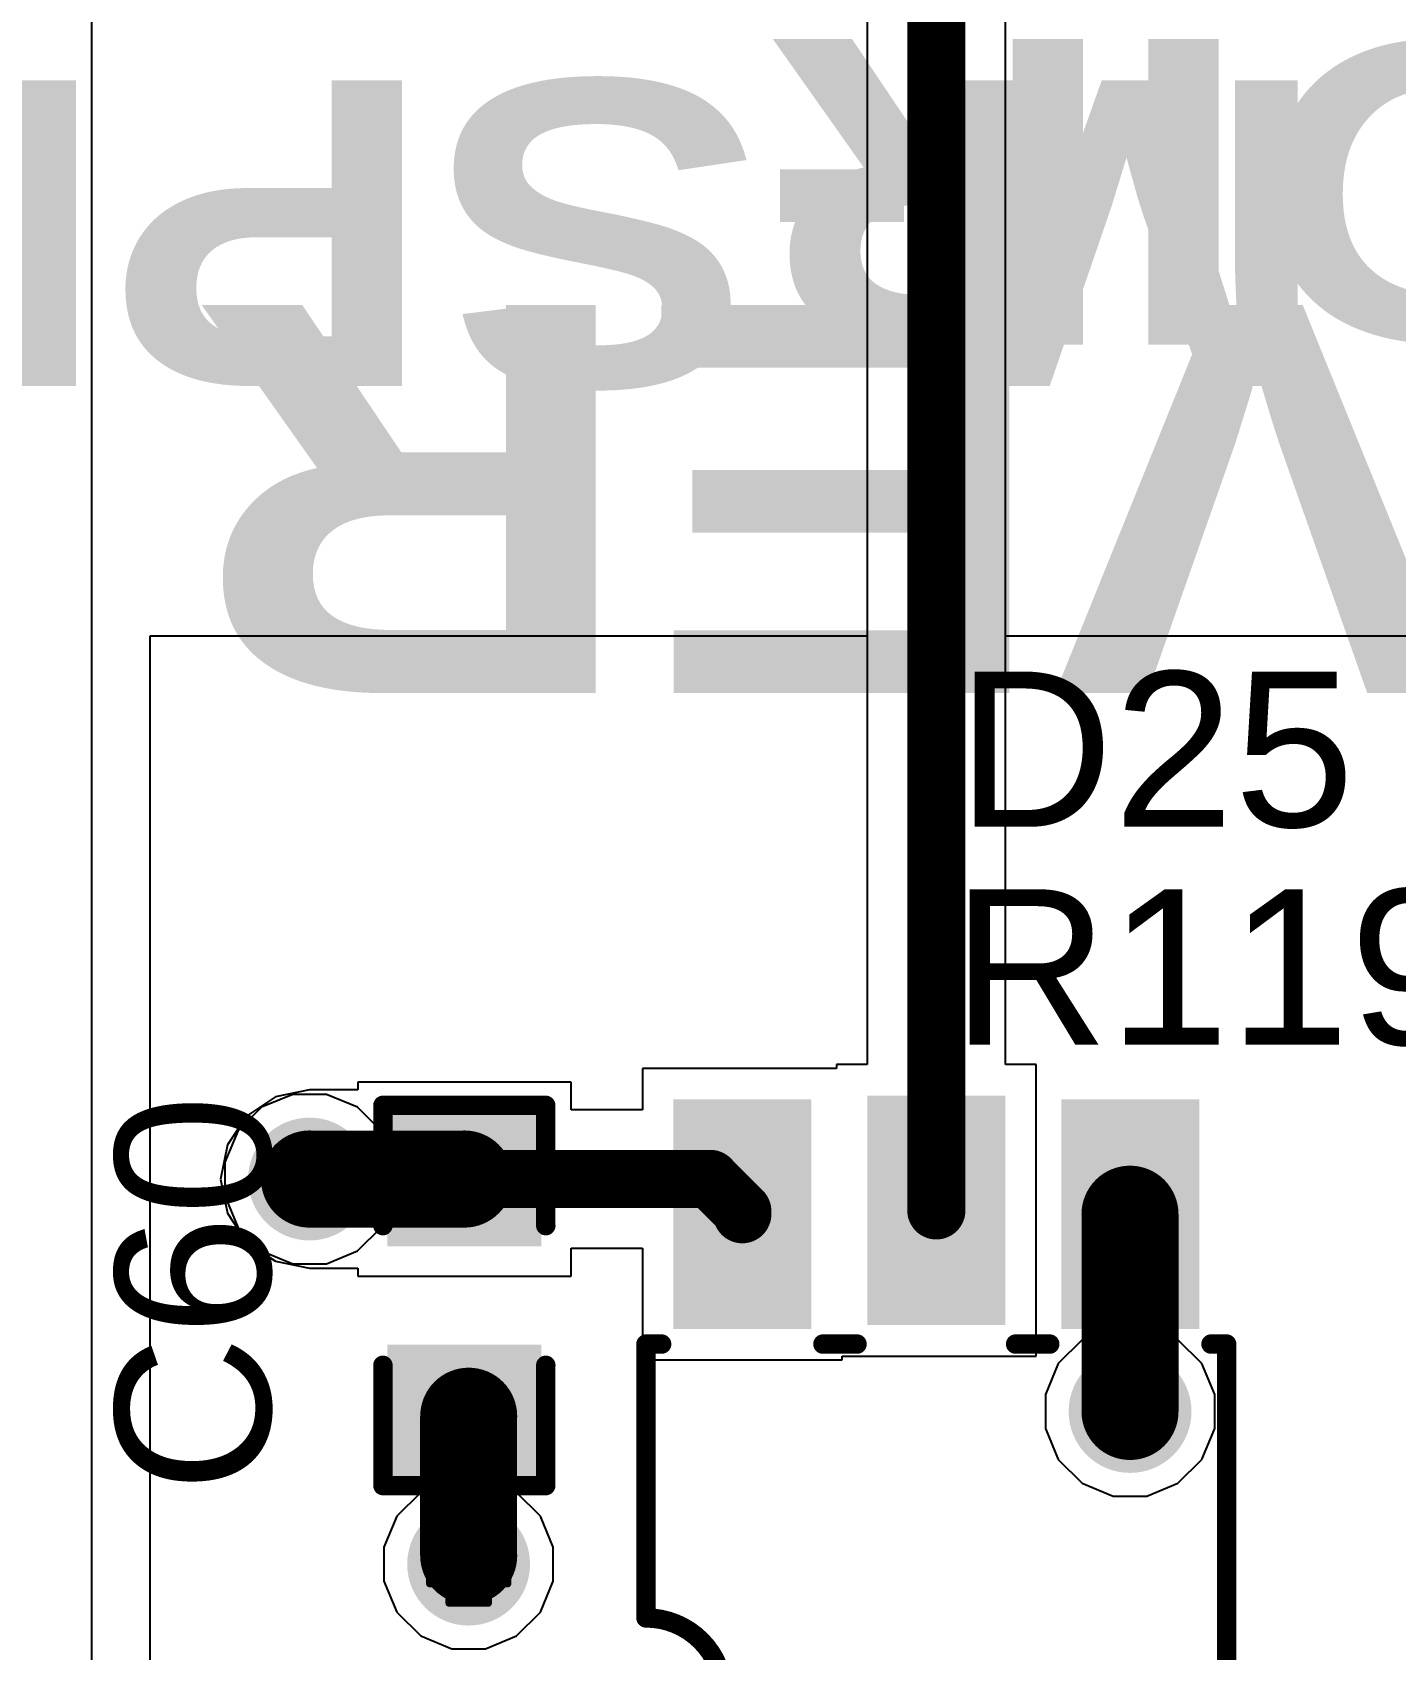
# Model space of a CAD drawing. Header units: inches. Extents: x -3 to 5259, y -3 to 5282.
# Drawn here: x 47.72 to 56.64, y 85.88 to 96.47 of the extents above; entities that cross this region are included whole.
import ezdxf

# ---------------------------------------------------------------- set-up
doc = ezdxf.new("R2010")
doc.units = ezdxf.units.IN
for name, color, linetype in [('Bottom Layer', 5, 'Continuous'), ('Bottom Solder', 6, 'Continuous'), ('Drill Drawing', 1, 'Continuous'), ('Layer 1', 16, 'Continuous'), ('Layer 2', 76, 'Continuous'), ('Top Layer', 1, 'Continuous'), ('Top Overlay', 2, 'Continuous'), ('Top Paste', 8, 'Continuous'), ('Top Solder', 216, 'Continuous'), ('Via Holes', 16, 'Continuous')]:
    doc.layers.add(name, color=color, linetype=linetype)
doc.styles.add('Arial', font='', dxfattribs={"height": 0.2})
doc.styles.add('Arial Black_Bold', font='', dxfattribs={"height": 0.2})
doc.styles.get('Arial').set_extended_font_data('Arial')
doc.styles.get('Arial Black_Bold').set_extended_font_data('Arial Black', bold=True)

# ---------------------------------------------------------------- blocks, each defined once
blk = doc.blocks.new('SO_5_7')
at = {"layer": 'Top Layer'}
for points in [[(-3.85, 0.87), (-3.85, 1.67), (-2.45, 1.67), (-2.45, 0.87)], [(2.45, 0.87), (2.45, 1.67), (3.85, 1.67), (3.85, 0.87)], [(2.475, -0.4), (2.475, 0.4), (3.875, 0.4), (3.875, -0.4)], [(-3.875, -1.67), (-3.875, -0.87), (-2.475, -0.87), (-2.475, -1.67)], [(2.45, -1.67), (2.45, -0.87), (3.85, -0.87), (3.85, -1.67)]]:
    blk.add_hatch(color=1, dxfattribs=at).paths.add_polyline_path(points)
at = {"layer": 'Top Paste'}
for points in [[(-3.85, 0.87), (-3.85, 1.67), (-2.45, 1.67), (-2.45, 0.87)], [(2.45, 0.87), (2.45, 1.67), (3.85, 1.67), (3.85, 0.87)], [(2.475, -0.4), (2.475, 0.4), (3.875, 0.4), (3.875, -0.4)], [(-3.875, -1.67), (-3.875, -0.87), (-2.475, -0.87), (-2.475, -1.67)], [(2.45, -1.67), (2.45, -0.87), (3.85, -0.87), (3.85, -1.67)]]:
    blk.add_hatch(color=8, dxfattribs=at).paths.add_polyline_path(points)
at = {"layer": 'Top Solder'}
for points in [[(-3.901, 0.819), (-3.901, 1.721), (-2.399, 1.721), (-2.399, 0.819)], [(2.399, 0.819), (2.399, 1.721), (3.901, 1.721), (3.901, 0.819)], [(2.424, -0.451), (2.424, 0.451), (3.926, 0.451), (3.926, -0.451)], [(-3.926, -1.721), (-3.926, -0.819), (-2.424, -0.819), (-2.424, -1.721)], [(2.399, -1.721), (2.399, -0.819), (3.901, -0.819), (3.901, -1.721)]]:
    blk.add_hatch(color=216, dxfattribs=at).paths.add_polyline_path(points)
at = {"layer": 'Top Overlay'}
for points in [[(-2.3, 1.9, 0.127, 0.127, 0), (-2.3, 1.798, 0.127, 0.127, 0)], [(-2.3, 1.9, 0.127, 0.127, 0), (-0.508, 1.9, 0.127, 0.127, 0)], [(0.508, 1.9, 0.127, 0.127, -1), (-0.508, 1.9, 0.127, 0.127, 0)], [(0.508, 1.9, 0.127, 0.127, 0), (2.3, 1.9, 0.127, 0.127, 0)], [(2.3, 1.9, 0.127, 0.127, 0), (2.3, 1.798, 0.127, 0.127, 0)], [(2.3, 1.9, 0.127, 0.127, 0), (2.3, 1.798, 0.127, 0.127, 0)], [(-4.115, 1.422, 0.127, 0.127, 0), (-3.988, 1.295, 0.127, 0.127, 0)], [(-4.115, 1.422, 0.127, 0.127, 0), (-4.115, 1.168, 0.127, 0.127, 0)], [(-3.988, 1.295, 0.127, 0.127, 0), (-4.115, 1.168, 0.127, 0.127, 0)], [(-2.3, 0.742, 0.127, 0.127, 0), (-2.3, -0.742, 0.127, 0.127, 0)], [(2.3, 0.742, 0.127, 0.127, 0), (2.3, 0.519, 0.127, 0.127, 0)], [(2.3, -0.519, 0.127, 0.127, 0), (2.3, -0.742, 0.127, 0.127, 0)], [(-2.3, -1.798, 0.127, 0.127, 0), (-2.3, -1.9, 0.127, 0.127, 0)], [(2.3, -1.798, 0.127, 0.127, 0), (2.3, -1.9, 0.127, 0.127, 0)], [(-2.3, -1.9, 0.127, 0.127, 0), (2.3, -1.9, 0.127, 0.127, 0)]]:
    blk.add_lwpolyline(points, format="xyseb", dxfattribs=at)
for points in [[(-2.332, 1.9, 0.0635, 0.0635, 1), (-2.268, 1.9, 0.0635, 0.0635, 1)], [(-2.332, 1.9, 0.0635, 0.0635, 1), (-2.268, 1.9, 0.0635, 0.0635, 1)], [(-0.54, 1.9, 0.0635, 0.0635, 1), (-0.476, 1.9, 0.0635, 0.0635, 1)], [(-0.539, 1.9, 0.0635, 0.0635, 1), (-0.476, 1.9, 0.0635, 0.0635, 1)], [(0.476, 1.9, 0.0635, 0.0635, 1), (0.54, 1.9, 0.0635, 0.0635, 1)], [(0.476, 1.9, 0.0635, 0.0635, 1), (0.54, 1.9, 0.0635, 0.0635, 1)], [(2.268, 1.9, 0.0635, 0.0635, 1), (2.332, 1.9, 0.0635, 0.0635, 1)], [(2.268, 1.9, 0.0635, 0.0635, 1), (2.332, 1.9, 0.0635, 0.0635, 1)], [(2.268, 1.9, 0.0635, 0.0635, 1), (2.332, 1.9, 0.0635, 0.0635, 1)], [(-2.332, 1.798, 0.0635, 0.0635, 1), (-2.268, 1.798, 0.0635, 0.0635, 1)], [(2.268, 1.798, 0.0635, 0.0635, 1), (2.332, 1.798, 0.0635, 0.0635, 1)], [(2.268, 1.798, 0.0635, 0.0635, 1), (2.332, 1.798, 0.0635, 0.0635, 1)], [(-4.147, 1.422, 0.0635, 0.0635, 1), (-4.083, 1.422, 0.0635, 0.0635, 1)], [(-4.147, 1.422, 0.0635, 0.0635, 1), (-4.083, 1.422, 0.0635, 0.0635, 1)], [(-4.02, 1.295, 0.0635, 0.0635, 1), (-3.956, 1.295, 0.0635, 0.0635, 1)], [(-4.02, 1.295, 0.0635, 0.0635, 1), (-3.956, 1.295, 0.0635, 0.0635, 1)], [(-4.147, 1.168, 0.0635, 0.0635, 1), (-4.083, 1.168, 0.0635, 0.0635, 1)], [(-4.147, 1.168, 0.0635, 0.0635, 1), (-4.083, 1.168, 0.0635, 0.0635, 1)], [(-2.332, 0.742, 0.0635, 0.0635, 1), (-2.268, 0.742, 0.0635, 0.0635, 1)], [(2.268, 0.742, 0.0635, 0.0635, 1), (2.332, 0.742, 0.0635, 0.0635, 1)], [(2.268, 0.519, 0.0635, 0.0635, 1), (2.332, 0.519, 0.0635, 0.0635, 1)], [(2.268, -0.519, 0.0635, 0.0635, 1), (2.332, -0.519, 0.0635, 0.0635, 1)], [(-2.332, -0.742, 0.0635, 0.0635, 1), (-2.268, -0.742, 0.0635, 0.0635, 1)], [(2.268, -0.742, 0.0635, 0.0635, 1), (2.332, -0.742, 0.0635, 0.0635, 1)], [(-2.332, -1.798, 0.0635, 0.0635, 1), (-2.268, -1.798, 0.0635, 0.0635, 1)], [(2.268, -1.798, 0.0635, 0.0635, 1), (2.332, -1.798, 0.0635, 0.0635, 1)], [(-2.332, -1.9, 0.0635, 0.0635, 1), (-2.268, -1.9, 0.0635, 0.0635, 1)], [(-2.332, -1.9, 0.0635, 0.0635, 1), (-2.268, -1.9, 0.0635, 0.0635, 1)], [(2.268, -1.9, 0.0635, 0.0635, 1), (2.332, -1.9, 0.0635, 0.0635, 1)], [(2.268, -1.9, 0.0635, 0.0635, 1), (2.332, -1.9, 0.0635, 0.0635, 1)]]:
    blk.add_lwpolyline(points, format="xyseb", close=True, dxfattribs=at)
blk = doc.blocks.new('C___0603_224')
at = {"layer": 'Top Layer'}
for points in [[(-0.381, 0.445), (-0.381, -0.445), (-1.143, -0.445), (-1.143, 0.445)], [(1.143, 0.445), (1.143, -0.445), (0.381, -0.445), (0.381, 0.445)]]:
    blk.add_hatch(color=1, dxfattribs=at).paths.add_polyline_path(points)
at = {"layer": 'Top Paste'}
for points in [[(-0.381, 0.445), (-0.381, -0.445), (-1.143, -0.445), (-1.143, 0.445)], [(1.143, 0.445), (1.143, -0.445), (0.381, -0.445), (0.381, 0.445)]]:
    blk.add_hatch(color=8, dxfattribs=at).paths.add_polyline_path(points)
at = {"layer": 'Top Solder'}
for points in [[(-0.321, 0.504), (-0.321, -0.504), (-1.203, -0.504), (-1.203, 0.504)], [(1.203, 0.504), (1.203, -0.504), (0.321, -0.504), (0.321, 0.504)]]:
    blk.add_hatch(color=216, dxfattribs=at).paths.add_polyline_path(points)
at = {"layer": 'Top Overlay'}
for points in [[(-0.457, 0.533, 0.127, 0.127, 0), (-1.245, 0.533, 0.127, 0.127, 0)], [(-1.245, -0.533, 0.127, 0.127, 0), (-1.245, 0.533, 0.127, 0.127, 0)], [(1.245, 0.533, 0.127, 0.127, 0), (0.457, 0.533, 0.127, 0.127, 0)], [(1.245, -0.533, 0.127, 0.127, 0), (1.245, 0.533, 0.127, 0.127, 0)], [(-0.457, -0.533, 0.127, 0.127, 0), (-1.245, -0.533, 0.127, 0.127, 0)], [(1.245, -0.533, 0.127, 0.127, 0), (0.457, -0.533, 0.127, 0.127, 0)]]:
    blk.add_lwpolyline(points, format="xyseb", dxfattribs=at)
for points in [[(-1.276, 0.533, 0.0635, 0.0635, 1), (-1.213, 0.533, 0.0635, 0.0635, 1)], [(-1.276, 0.533, 0.0635, 0.0635, 1), (-1.213, 0.533, 0.0635, 0.0635, 1)], [(-0.489, 0.533, 0.0635, 0.0635, 1), (-0.425, 0.533, 0.0635, 0.0635, 1)], [(0.425, 0.533, 0.0635, 0.0635, 1), (0.489, 0.533, 0.0635, 0.0635, 1)], [(1.213, 0.533, 0.0635, 0.0635, 1), (1.276, 0.533, 0.0635, 0.0635, 1)], [(1.213, 0.533, 0.0635, 0.0635, 1), (1.276, 0.533, 0.0635, 0.0635, 1)], [(-1.276, -0.533, 0.0635, 0.0635, 1), (-1.213, -0.533, 0.0635, 0.0635, 1)], [(-1.276, -0.533, 0.0635, 0.0635, 1), (-1.213, -0.533, 0.0635, 0.0635, 1)], [(-0.489, -0.533, 0.0635, 0.0635, 1), (-0.425, -0.533, 0.0635, 0.0635, 1)], [(0.425, -0.533, 0.0635, 0.0635, 1), (0.489, -0.533, 0.0635, 0.0635, 1)], [(1.213, -0.533, 0.0635, 0.0635, 1), (1.276, -0.533, 0.0635, 0.0635, 1)], [(1.213, -0.533, 0.0635, 0.0635, 1), (1.276, -0.533, 0.0635, 0.0635, 1)]]:
    blk.add_lwpolyline(points, format="xyseb", close=True, dxfattribs=at)

msp = doc.modelspace()

# ---------------------------------------------------------------- hatches: boundary and pattern name
at = {"layer": 'Bottom Layer'}
h = msp.add_hatch(color=5, dxfattribs=at)
edge = h.paths.add_edge_path()
edge.add_arc((49.532, 88.963), 0.3, 0, 360)
h = msp.add_hatch(color=5, dxfattribs=at)
edge = h.paths.add_edge_path()
edge.add_arc((54.902, 87.442), 0.3, 0, 360)
h = msp.add_hatch(color=5, dxfattribs=at)
edge = h.paths.add_edge_path()
edge.add_arc((50.573, 86.443), 0.3, 0, 360)
at = {"layer": 'Bottom Solder'}
h = msp.add_hatch(color=6, dxfattribs=at)
edge = h.paths.add_edge_path()
edge.add_arc((49.532, 88.963), 0.402, 0, 360)
h = msp.add_hatch(color=6, dxfattribs=at)
edge = h.paths.add_edge_path()
edge.add_arc((54.902, 87.442), 0.402, 0, 360)
h = msp.add_hatch(color=6, dxfattribs=at)
edge = h.paths.add_edge_path()
edge.add_arc((50.573, 86.443), 0.402, 0, 360)
at = {"layer": 'Layer 1'}
h = msp.add_hatch(color=16, dxfattribs=at)
edge = h.paths.add_edge_path()
edge.add_arc((49.532, 88.963), 0.3, 0, 360)
h = msp.add_hatch(color=16, dxfattribs=at)
edge = h.paths.add_edge_path()
edge.add_arc((54.902, 87.442), 0.3, 0, 360)
h = msp.add_hatch(color=16, dxfattribs=at)
edge = h.paths.add_edge_path()
edge.add_arc((50.573, 86.443), 0.3, 0, 360)
at = {"layer": 'Layer 2'}
h = msp.add_hatch(color=76, dxfattribs=at)
edge = h.paths.add_edge_path()
edge.add_arc((49.532, 88.963), 0.3, 0, 360)
h = msp.add_hatch(color=76, dxfattribs=at)
edge = h.paths.add_edge_path()
edge.add_arc((54.902, 87.442), 0.3, 0, 360)
h = msp.add_hatch(color=76, dxfattribs=at)
edge = h.paths.add_edge_path()
edge.add_arc((50.573, 86.443), 0.3, 0, 360)
at = {"layer": 'Top Layer'}
h = msp.add_hatch(color=1, dxfattribs=at)
edge = h.paths.add_edge_path()
edge.add_arc((49.532, 88.963), 0.3, 0, 360)
h = msp.add_hatch(color=1, dxfattribs=at)
edge = h.paths.add_edge_path()
edge.add_arc((54.902, 87.442), 0.3, 0, 360)
h = msp.add_hatch(color=1, dxfattribs=at)
edge = h.paths.add_edge_path()
edge.add_arc((50.573, 86.443), 0.3, 0, 360)
at = {"layer": 'Top Solder'}
h = msp.add_hatch(color=216, dxfattribs=at)
edge = h.paths.add_edge_path()
edge.add_arc((49.532, 88.963), 0.402, 0, 360)
h = msp.add_hatch(color=216, dxfattribs=at)
edge = h.paths.add_edge_path()
edge.add_arc((54.902, 87.442), 0.402, 0, 360)
h = msp.add_hatch(color=216, dxfattribs=at)
edge = h.paths.add_edge_path()
edge.add_arc((50.573, 86.443), 0.402, 0, 360)
at = {"layer": 'Via Holes'}
h = msp.add_hatch(color=7, dxfattribs=at)
edge = h.paths.add_edge_path()
edge.add_arc((49.532, 88.963), 0.15, 0, 360)
h = msp.add_hatch(color=7, dxfattribs=at)
edge = h.paths.add_edge_path()
edge.add_arc((54.902, 87.442), 0.15, 0, 360)
h = msp.add_hatch(color=7, dxfattribs=at)
edge = h.paths.add_edge_path()
edge.add_arc((50.573, 86.443), 0.15, 0, 360)

# ---------------------------------------------------------------- linework, layer by layer
at = {"layer": 'Bottom Layer'}
for p, q in [((48.108, 79.324), (48.108, 106.02)), ((49.218, 89.433), (49.062, 89.277)), ((49.218, 89.433), (49.062, 89.277)), ((49.422, 89.517), (49.218, 89.433)), ((49.422, 89.517), (49.218, 89.433)), ((49.642, 89.517), (49.422, 89.517)), ((49.642, 89.517), (49.422, 89.517)), ((49.846, 89.433), (49.642, 89.517)), ((49.846, 89.433), (49.642, 89.517)), ((50.002, 89.277), (49.846, 89.433)), ((50.002, 89.277), (49.846, 89.433)), ((49.062, 89.277), (48.978, 89.073)), ((49.062, 89.277), (48.978, 89.073)), ((50.086, 89.073), (50.002, 89.277)), ((50.086, 89.073), (50.002, 89.277)), ((48.978, 89.073), (48.978, 88.853)), ((48.978, 89.073), (48.978, 88.853)), ((50.086, 88.853), (50.086, 89.073)), ((50.086, 88.853), (50.086, 89.073)), ((48.978, 88.853), (49.062, 88.649)), ((48.978, 88.853), (49.062, 88.649)), ((50.002, 88.649), (50.086, 88.853)), ((50.002, 88.649), (50.086, 88.853)), ((49.062, 88.649), (49.218, 88.493)), ((49.062, 88.649), (49.218, 88.493)), ((49.846, 88.493), (50.002, 88.649)), ((49.846, 88.493), (50.002, 88.649)), ((49.218, 88.493), (49.422, 88.409)), ((49.218, 88.493), (49.422, 88.409)), ((49.642, 88.409), (49.846, 88.493)), ((49.642, 88.409), (49.846, 88.493)), ((49.422, 88.409), (49.642, 88.409)), ((49.422, 88.409), (49.642, 88.409))]:
    msp.add_line(p, q, dxfattribs=at)
at = {"layer": 'Drill Drawing'}
for points in [[(49.405, 89.09, 0.0508, 0.0508, 0), (49.405, 89.217, 0.0508, 0.0508, 0)], [(49.405, 89.217, 0.0508, 0.0508, 0), (49.659, 89.217, 0.0508, 0.0508, 0)], [(49.659, 89.09, 0.0508, 0.0508, 0), (49.659, 89.217, 0.0508, 0.0508, 0)], [(49.278, 88.836, 0.0508, 0.0508, 0), (49.278, 89.09, 0.0508, 0.0508, 0)], [(49.278, 89.09, 0.0508, 0.0508, 0), (49.405, 89.09, 0.0508, 0.0508, 0)], [(49.456, 89.039, 0.0508, 0.0508, 0), (49.456, 89.115, 0.0508, 0.0508, 0)], [(49.456, 89.115, 0.0508, 0.0508, 0), (49.608, 89.115, 0.0508, 0.0508, 0)], [(49.608, 89.039, 0.0508, 0.0508, 0), (49.608, 89.115, 0.0508, 0.0508, 0)], [(49.659, 89.09, 0.0508, 0.0508, 0), (49.786, 89.09, 0.0508, 0.0508, 0)], [(49.786, 88.836, 0.0508, 0.0508, 0), (49.786, 89.09, 0.0508, 0.0508, 0)], [(49.38, 88.887, 0.0508, 0.0508, 0), (49.38, 89.039, 0.0508, 0.0508, 0)], [(49.38, 89.039, 0.0508, 0.0508, 0), (49.456, 89.039, 0.0508, 0.0508, 0)], [(49.608, 89.039, 0.0508, 0.0508, 0), (49.684, 89.039, 0.0508, 0.0508, 0)], [(49.684, 88.887, 0.0508, 0.0508, 0), (49.684, 89.039, 0.0508, 0.0508, 0)], [(49.38, 88.887, 0.0508, 0.0508, 0), (49.456, 88.887, 0.0508, 0.0508, 0)], [(49.456, 88.811, 0.0508, 0.0508, 0), (49.456, 88.887, 0.0508, 0.0508, 0)], [(49.608, 88.887, 0.0508, 0.0508, 0), (49.684, 88.887, 0.0508, 0.0508, 0)], [(49.608, 88.811, 0.0508, 0.0508, 0), (49.608, 88.887, 0.0508, 0.0508, 0)], [(49.278, 88.836, 0.0508, 0.0508, 0), (49.405, 88.836, 0.0508, 0.0508, 0)], [(49.405, 88.709, 0.0508, 0.0508, 0), (49.405, 88.836, 0.0508, 0.0508, 0)], [(49.456, 88.811, 0.0508, 0.0508, 0), (49.608, 88.811, 0.0508, 0.0508, 0)], [(49.659, 88.836, 0.0508, 0.0508, 0), (49.786, 88.836, 0.0508, 0.0508, 0)], [(49.659, 88.709, 0.0508, 0.0508, 0), (49.659, 88.836, 0.0508, 0.0508, 0)], [(49.405, 88.709, 0.0508, 0.0508, 0), (49.659, 88.709, 0.0508, 0.0508, 0)], [(54.775, 87.569, 0.0508, 0.0508, 0), (54.775, 87.696, 0.0508, 0.0508, 0)], [(54.775, 87.696, 0.0508, 0.0508, 0), (55.029, 87.696, 0.0508, 0.0508, 0)], [(55.029, 87.569, 0.0508, 0.0508, 0), (55.029, 87.696, 0.0508, 0.0508, 0)], [(54.648, 87.315, 0.0508, 0.0508, 0), (54.648, 87.569, 0.0508, 0.0508, 0)], [(54.648, 87.569, 0.0508, 0.0508, 0), (54.775, 87.569, 0.0508, 0.0508, 0)], [(54.749, 87.365, 0.0508, 0.0508, 0), (54.749, 87.518, 0.0508, 0.0508, 0)], [(54.749, 87.518, 0.0508, 0.0508, 0), (54.825, 87.518, 0.0508, 0.0508, 0)], [(54.825, 87.518, 0.0508, 0.0508, 0), (54.825, 87.594, 0.0508, 0.0508, 0)], [(54.825, 87.594, 0.0508, 0.0508, 0), (54.978, 87.594, 0.0508, 0.0508, 0)], [(54.978, 87.518, 0.0508, 0.0508, 0), (54.978, 87.594, 0.0508, 0.0508, 0)], [(54.978, 87.518, 0.0508, 0.0508, 0), (55.054, 87.518, 0.0508, 0.0508, 0)], [(55.029, 87.569, 0.0508, 0.0508, 0), (55.156, 87.569, 0.0508, 0.0508, 0)], [(55.054, 87.365, 0.0508, 0.0508, 0), (55.054, 87.518, 0.0508, 0.0508, 0)], [(55.156, 87.315, 0.0508, 0.0508, 0), (55.156, 87.569, 0.0508, 0.0508, 0)], [(54.648, 87.315, 0.0508, 0.0508, 0), (54.775, 87.315, 0.0508, 0.0508, 0)], [(54.749, 87.365, 0.0508, 0.0508, 0), (54.825, 87.365, 0.0508, 0.0508, 0)], [(54.775, 87.188, 0.0508, 0.0508, 0), (54.775, 87.315, 0.0508, 0.0508, 0)], [(54.825, 87.289, 0.0508, 0.0508, 0), (54.825, 87.365, 0.0508, 0.0508, 0)], [(54.825, 87.289, 0.0508, 0.0508, 0), (54.978, 87.289, 0.0508, 0.0508, 0)], [(54.978, 87.365, 0.0508, 0.0508, 0), (55.054, 87.365, 0.0508, 0.0508, 0)], [(54.978, 87.289, 0.0508, 0.0508, 0), (54.978, 87.365, 0.0508, 0.0508, 0)], [(55.029, 87.315, 0.0508, 0.0508, 0), (55.156, 87.315, 0.0508, 0.0508, 0)], [(55.029, 87.188, 0.0508, 0.0508, 0), (55.029, 87.315, 0.0508, 0.0508, 0)], [(54.775, 87.188, 0.0508, 0.0508, 0), (55.029, 87.188, 0.0508, 0.0508, 0)], [(50.446, 86.57, 0.0508, 0.0508, 0), (50.446, 86.697, 0.0508, 0.0508, 0)], [(50.446, 86.697, 0.0508, 0.0508, 0), (50.7, 86.697, 0.0508, 0.0508, 0)], [(50.7, 86.57, 0.0508, 0.0508, 0), (50.7, 86.697, 0.0508, 0.0508, 0)], [(50.319, 86.316, 0.0508, 0.0508, 0), (50.319, 86.57, 0.0508, 0.0508, 0)], [(50.319, 86.57, 0.0508, 0.0508, 0), (50.446, 86.57, 0.0508, 0.0508, 0)], [(50.497, 86.519, 0.0508, 0.0508, 0), (50.497, 86.595, 0.0508, 0.0508, 0)], [(50.497, 86.595, 0.0508, 0.0508, 0), (50.65, 86.595, 0.0508, 0.0508, 0)], [(50.65, 86.519, 0.0508, 0.0508, 0), (50.65, 86.595, 0.0508, 0.0508, 0)], [(50.7, 86.57, 0.0508, 0.0508, 0), (50.827, 86.57, 0.0508, 0.0508, 0)], [(50.827, 86.316, 0.0508, 0.0508, 0), (50.827, 86.57, 0.0508, 0.0508, 0)], [(50.421, 86.366, 0.0508, 0.0508, 0), (50.421, 86.519, 0.0508, 0.0508, 0)], [(50.421, 86.519, 0.0508, 0.0508, 0), (50.497, 86.519, 0.0508, 0.0508, 0)], [(50.65, 86.519, 0.0508, 0.0508, 0), (50.726, 86.519, 0.0508, 0.0508, 0)], [(50.726, 86.366, 0.0508, 0.0508, 0), (50.726, 86.519, 0.0508, 0.0508, 0)], [(50.421, 86.366, 0.0508, 0.0508, 0), (50.497, 86.366, 0.0508, 0.0508, 0)], [(50.497, 86.29, 0.0508, 0.0508, 0), (50.497, 86.366, 0.0508, 0.0508, 0)], [(50.65, 86.366, 0.0508, 0.0508, 0), (50.726, 86.366, 0.0508, 0.0508, 0)], [(50.65, 86.29, 0.0508, 0.0508, 0), (50.65, 86.366, 0.0508, 0.0508, 0)], [(50.319, 86.316, 0.0508, 0.0508, 0), (50.446, 86.316, 0.0508, 0.0508, 0)], [(50.446, 86.189, 0.0508, 0.0508, 0), (50.446, 86.316, 0.0508, 0.0508, 0)], [(50.497, 86.29, 0.0508, 0.0508, 0), (50.65, 86.29, 0.0508, 0.0508, 0)], [(50.7, 86.316, 0.0508, 0.0508, 0), (50.827, 86.316, 0.0508, 0.0508, 0)], [(50.7, 86.189, 0.0508, 0.0508, 0), (50.7, 86.316, 0.0508, 0.0508, 0)], [(50.446, 86.189, 0.0508, 0.0508, 0), (50.7, 86.189, 0.0508, 0.0508, 0)]]:
    msp.add_lwpolyline(points, format="xyseb", dxfattribs=at)
for points in [[(49.392, 89.217, 0.0254, 0.0254, 1), (49.418, 89.217, 0.0254, 0.0254, 1)], [(49.392, 89.217, 0.0254, 0.0254, 1), (49.418, 89.217, 0.0254, 0.0254, 1)], [(49.646, 89.217, 0.0254, 0.0254, 1), (49.672, 89.217, 0.0254, 0.0254, 1)], [(49.646, 89.217, 0.0254, 0.0254, 1), (49.672, 89.217, 0.0254, 0.0254, 1)], [(49.265, 89.09, 0.0254, 0.0254, 1), (49.291, 89.09, 0.0254, 0.0254, 1)], [(49.265, 89.09, 0.0254, 0.0254, 1), (49.291, 89.09, 0.0254, 0.0254, 1)], [(49.392, 89.09, 0.0254, 0.0254, 1), (49.418, 89.09, 0.0254, 0.0254, 1)], [(49.392, 89.09, 0.0254, 0.0254, 1), (49.418, 89.09, 0.0254, 0.0254, 1)], [(49.443, 89.115, 0.0254, 0.0254, 1), (49.468, 89.115, 0.0254, 0.0254, 1)], [(49.443, 89.115, 0.0254, 0.0254, 1), (49.468, 89.115, 0.0254, 0.0254, 1)], [(49.595, 89.115, 0.0254, 0.0254, 1), (49.621, 89.115, 0.0254, 0.0254, 1)], [(49.595, 89.115, 0.0254, 0.0254, 1), (49.621, 89.115, 0.0254, 0.0254, 1)], [(49.646, 89.09, 0.0254, 0.0254, 1), (49.672, 89.09, 0.0254, 0.0254, 1)], [(49.646, 89.09, 0.0254, 0.0254, 1), (49.672, 89.09, 0.0254, 0.0254, 1)], [(49.773, 89.09, 0.0254, 0.0254, 1), (49.799, 89.09, 0.0254, 0.0254, 1)], [(49.773, 89.09, 0.0254, 0.0254, 1), (49.799, 89.09, 0.0254, 0.0254, 1)], [(49.367, 89.039, 0.0254, 0.0254, 1), (49.392, 89.039, 0.0254, 0.0254, 1)], [(49.367, 89.039, 0.0254, 0.0254, 1), (49.392, 89.039, 0.0254, 0.0254, 1)], [(49.443, 89.039, 0.0254, 0.0254, 1), (49.468, 89.039, 0.0254, 0.0254, 1)], [(49.443, 89.039, 0.0254, 0.0254, 1), (49.468, 89.039, 0.0254, 0.0254, 1)], [(49.595, 89.039, 0.0254, 0.0254, 1), (49.621, 89.039, 0.0254, 0.0254, 1)], [(49.595, 89.039, 0.0254, 0.0254, 1), (49.621, 89.039, 0.0254, 0.0254, 1)], [(49.672, 89.039, 0.0254, 0.0254, 1), (49.697, 89.039, 0.0254, 0.0254, 1)], [(49.672, 89.039, 0.0254, 0.0254, 1), (49.697, 89.039, 0.0254, 0.0254, 1)], [(49.367, 88.887, 0.0254, 0.0254, 1), (49.392, 88.887, 0.0254, 0.0254, 1)], [(49.367, 88.887, 0.0254, 0.0254, 1), (49.392, 88.887, 0.0254, 0.0254, 1)], [(49.443, 88.887, 0.0254, 0.0254, 1), (49.468, 88.887, 0.0254, 0.0254, 1)], [(49.443, 88.887, 0.0254, 0.0254, 1), (49.468, 88.887, 0.0254, 0.0254, 1)], [(49.595, 88.887, 0.0254, 0.0254, 1), (49.621, 88.887, 0.0254, 0.0254, 1)], [(49.595, 88.887, 0.0254, 0.0254, 1), (49.621, 88.887, 0.0254, 0.0254, 1)], [(49.672, 88.887, 0.0254, 0.0254, 1), (49.697, 88.887, 0.0254, 0.0254, 1)], [(49.672, 88.887, 0.0254, 0.0254, 1), (49.697, 88.887, 0.0254, 0.0254, 1)], [(49.265, 88.836, 0.0254, 0.0254, 1), (49.291, 88.836, 0.0254, 0.0254, 1)], [(49.265, 88.836, 0.0254, 0.0254, 1), (49.291, 88.836, 0.0254, 0.0254, 1)], [(49.392, 88.836, 0.0254, 0.0254, 1), (49.418, 88.836, 0.0254, 0.0254, 1)], [(49.392, 88.836, 0.0254, 0.0254, 1), (49.418, 88.836, 0.0254, 0.0254, 1)], [(49.443, 88.811, 0.0254, 0.0254, 1), (49.468, 88.811, 0.0254, 0.0254, 1)], [(49.443, 88.811, 0.0254, 0.0254, 1), (49.468, 88.811, 0.0254, 0.0254, 1)], [(49.595, 88.811, 0.0254, 0.0254, 1), (49.621, 88.811, 0.0254, 0.0254, 1)], [(49.595, 88.811, 0.0254, 0.0254, 1), (49.621, 88.811, 0.0254, 0.0254, 1)], [(49.646, 88.836, 0.0254, 0.0254, 1), (49.672, 88.836, 0.0254, 0.0254, 1)], [(49.646, 88.836, 0.0254, 0.0254, 1), (49.672, 88.836, 0.0254, 0.0254, 1)], [(49.773, 88.836, 0.0254, 0.0254, 1), (49.799, 88.836, 0.0254, 0.0254, 1)], [(49.773, 88.836, 0.0254, 0.0254, 1), (49.799, 88.836, 0.0254, 0.0254, 1)], [(49.392, 88.709, 0.0254, 0.0254, 1), (49.418, 88.709, 0.0254, 0.0254, 1)], [(49.392, 88.709, 0.0254, 0.0254, 1), (49.418, 88.709, 0.0254, 0.0254, 1)], [(49.646, 88.709, 0.0254, 0.0254, 1), (49.672, 88.709, 0.0254, 0.0254, 1)], [(49.646, 88.709, 0.0254, 0.0254, 1), (49.672, 88.709, 0.0254, 0.0254, 1)], [(54.762, 87.696, 0.0254, 0.0254, 1), (54.787, 87.696, 0.0254, 0.0254, 1)], [(54.762, 87.696, 0.0254, 0.0254, 1), (54.787, 87.696, 0.0254, 0.0254, 1)], [(55.016, 87.696, 0.0254, 0.0254, 1), (55.041, 87.696, 0.0254, 0.0254, 1)], [(55.016, 87.696, 0.0254, 0.0254, 1), (55.041, 87.696, 0.0254, 0.0254, 1)], [(54.635, 87.569, 0.0254, 0.0254, 1), (54.66, 87.569, 0.0254, 0.0254, 1)], [(54.635, 87.569, 0.0254, 0.0254, 1), (54.66, 87.569, 0.0254, 0.0254, 1)], [(54.737, 87.518, 0.0254, 0.0254, 1), (54.762, 87.518, 0.0254, 0.0254, 1)], [(54.737, 87.518, 0.0254, 0.0254, 1), (54.762, 87.518, 0.0254, 0.0254, 1)], [(54.762, 87.569, 0.0254, 0.0254, 1), (54.787, 87.569, 0.0254, 0.0254, 1)], [(54.762, 87.569, 0.0254, 0.0254, 1), (54.787, 87.569, 0.0254, 0.0254, 1)], [(54.813, 87.594, 0.0254, 0.0254, 1), (54.838, 87.594, 0.0254, 0.0254, 1)], [(54.813, 87.594, 0.0254, 0.0254, 1), (54.838, 87.594, 0.0254, 0.0254, 1)], [(54.813, 87.518, 0.0254, 0.0254, 1), (54.838, 87.518, 0.0254, 0.0254, 1)], [(54.813, 87.518, 0.0254, 0.0254, 1), (54.838, 87.518, 0.0254, 0.0254, 1)], [(54.965, 87.594, 0.0254, 0.0254, 1), (54.991, 87.594, 0.0254, 0.0254, 1)], [(54.965, 87.594, 0.0254, 0.0254, 1), (54.991, 87.594, 0.0254, 0.0254, 1)], [(54.965, 87.518, 0.0254, 0.0254, 1), (54.991, 87.518, 0.0254, 0.0254, 1)], [(54.965, 87.518, 0.0254, 0.0254, 1), (54.991, 87.518, 0.0254, 0.0254, 1)], [(55.016, 87.569, 0.0254, 0.0254, 1), (55.041, 87.569, 0.0254, 0.0254, 1)], [(55.016, 87.569, 0.0254, 0.0254, 1), (55.041, 87.569, 0.0254, 0.0254, 1)], [(55.041, 87.518, 0.0254, 0.0254, 1), (55.067, 87.518, 0.0254, 0.0254, 1)], [(55.041, 87.518, 0.0254, 0.0254, 1), (55.067, 87.518, 0.0254, 0.0254, 1)], [(55.143, 87.569, 0.0254, 0.0254, 1), (55.168, 87.569, 0.0254, 0.0254, 1)], [(55.143, 87.569, 0.0254, 0.0254, 1), (55.168, 87.569, 0.0254, 0.0254, 1)], [(54.635, 87.315, 0.0254, 0.0254, 1), (54.66, 87.315, 0.0254, 0.0254, 1)], [(54.635, 87.315, 0.0254, 0.0254, 1), (54.66, 87.315, 0.0254, 0.0254, 1)], [(54.737, 87.365, 0.0254, 0.0254, 1), (54.762, 87.365, 0.0254, 0.0254, 1)], [(54.737, 87.365, 0.0254, 0.0254, 1), (54.762, 87.365, 0.0254, 0.0254, 1)], [(54.762, 87.315, 0.0254, 0.0254, 1), (54.787, 87.315, 0.0254, 0.0254, 1)], [(54.762, 87.315, 0.0254, 0.0254, 1), (54.787, 87.315, 0.0254, 0.0254, 1)], [(54.813, 87.365, 0.0254, 0.0254, 1), (54.838, 87.365, 0.0254, 0.0254, 1)], [(54.813, 87.365, 0.0254, 0.0254, 1), (54.838, 87.365, 0.0254, 0.0254, 1)], [(54.813, 87.289, 0.0254, 0.0254, 1), (54.838, 87.289, 0.0254, 0.0254, 1)], [(54.813, 87.289, 0.0254, 0.0254, 1), (54.838, 87.289, 0.0254, 0.0254, 1)], [(54.965, 87.365, 0.0254, 0.0254, 1), (54.991, 87.365, 0.0254, 0.0254, 1)], [(54.965, 87.365, 0.0254, 0.0254, 1), (54.991, 87.365, 0.0254, 0.0254, 1)], [(54.965, 87.289, 0.0254, 0.0254, 1), (54.991, 87.289, 0.0254, 0.0254, 1)], [(54.965, 87.289, 0.0254, 0.0254, 1), (54.991, 87.289, 0.0254, 0.0254, 1)], [(55.016, 87.315, 0.0254, 0.0254, 1), (55.041, 87.315, 0.0254, 0.0254, 1)], [(55.016, 87.315, 0.0254, 0.0254, 1), (55.041, 87.315, 0.0254, 0.0254, 1)], [(55.041, 87.365, 0.0254, 0.0254, 1), (55.067, 87.365, 0.0254, 0.0254, 1)], [(55.041, 87.365, 0.0254, 0.0254, 1), (55.067, 87.365, 0.0254, 0.0254, 1)], [(55.143, 87.315, 0.0254, 0.0254, 1), (55.168, 87.315, 0.0254, 0.0254, 1)], [(55.143, 87.315, 0.0254, 0.0254, 1), (55.168, 87.315, 0.0254, 0.0254, 1)], [(54.762, 87.188, 0.0254, 0.0254, 1), (54.787, 87.188, 0.0254, 0.0254, 1)], [(54.762, 87.188, 0.0254, 0.0254, 1), (54.787, 87.188, 0.0254, 0.0254, 1)], [(55.016, 87.188, 0.0254, 0.0254, 1), (55.041, 87.188, 0.0254, 0.0254, 1)], [(55.016, 87.188, 0.0254, 0.0254, 1), (55.041, 87.188, 0.0254, 0.0254, 1)], [(50.434, 86.697, 0.0254, 0.0254, 1), (50.459, 86.697, 0.0254, 0.0254, 1)], [(50.434, 86.697, 0.0254, 0.0254, 1), (50.459, 86.697, 0.0254, 0.0254, 1)], [(50.688, 86.697, 0.0254, 0.0254, 1), (50.713, 86.697, 0.0254, 0.0254, 1)], [(50.688, 86.697, 0.0254, 0.0254, 1), (50.713, 86.697, 0.0254, 0.0254, 1)], [(50.307, 86.57, 0.0254, 0.0254, 1), (50.332, 86.57, 0.0254, 0.0254, 1)], [(50.307, 86.57, 0.0254, 0.0254, 1), (50.332, 86.57, 0.0254, 0.0254, 1)], [(50.434, 86.57, 0.0254, 0.0254, 1), (50.459, 86.57, 0.0254, 0.0254, 1)], [(50.434, 86.57, 0.0254, 0.0254, 1), (50.459, 86.57, 0.0254, 0.0254, 1)], [(50.484, 86.595, 0.0254, 0.0254, 1), (50.51, 86.595, 0.0254, 0.0254, 1)], [(50.484, 86.595, 0.0254, 0.0254, 1), (50.51, 86.595, 0.0254, 0.0254, 1)], [(50.637, 86.595, 0.0254, 0.0254, 1), (50.662, 86.595, 0.0254, 0.0254, 1)], [(50.637, 86.595, 0.0254, 0.0254, 1), (50.662, 86.595, 0.0254, 0.0254, 1)], [(50.688, 86.57, 0.0254, 0.0254, 1), (50.713, 86.57, 0.0254, 0.0254, 1)], [(50.688, 86.57, 0.0254, 0.0254, 1), (50.713, 86.57, 0.0254, 0.0254, 1)], [(50.815, 86.57, 0.0254, 0.0254, 1), (50.84, 86.57, 0.0254, 0.0254, 1)], [(50.815, 86.57, 0.0254, 0.0254, 1), (50.84, 86.57, 0.0254, 0.0254, 1)], [(50.408, 86.519, 0.0254, 0.0254, 1), (50.434, 86.519, 0.0254, 0.0254, 1)], [(50.408, 86.519, 0.0254, 0.0254, 1), (50.434, 86.519, 0.0254, 0.0254, 1)], [(50.484, 86.519, 0.0254, 0.0254, 1), (50.51, 86.519, 0.0254, 0.0254, 1)], [(50.484, 86.519, 0.0254, 0.0254, 1), (50.51, 86.519, 0.0254, 0.0254, 1)], [(50.637, 86.519, 0.0254, 0.0254, 1), (50.662, 86.519, 0.0254, 0.0254, 1)], [(50.637, 86.519, 0.0254, 0.0254, 1), (50.662, 86.519, 0.0254, 0.0254, 1)], [(50.713, 86.519, 0.0254, 0.0254, 1), (50.738, 86.519, 0.0254, 0.0254, 1)], [(50.713, 86.519, 0.0254, 0.0254, 1), (50.738, 86.519, 0.0254, 0.0254, 1)], [(50.408, 86.366, 0.0254, 0.0254, 1), (50.434, 86.366, 0.0254, 0.0254, 1)], [(50.408, 86.366, 0.0254, 0.0254, 1), (50.434, 86.366, 0.0254, 0.0254, 1)], [(50.484, 86.366, 0.0254, 0.0254, 1), (50.51, 86.366, 0.0254, 0.0254, 1)], [(50.484, 86.366, 0.0254, 0.0254, 1), (50.51, 86.366, 0.0254, 0.0254, 1)], [(50.637, 86.366, 0.0254, 0.0254, 1), (50.662, 86.366, 0.0254, 0.0254, 1)], [(50.637, 86.366, 0.0254, 0.0254, 1), (50.662, 86.366, 0.0254, 0.0254, 1)], [(50.713, 86.366, 0.0254, 0.0254, 1), (50.738, 86.366, 0.0254, 0.0254, 1)], [(50.713, 86.366, 0.0254, 0.0254, 1), (50.738, 86.366, 0.0254, 0.0254, 1)], [(50.307, 86.316, 0.0254, 0.0254, 1), (50.332, 86.316, 0.0254, 0.0254, 1)], [(50.307, 86.316, 0.0254, 0.0254, 1), (50.332, 86.316, 0.0254, 0.0254, 1)], [(50.434, 86.316, 0.0254, 0.0254, 1), (50.459, 86.316, 0.0254, 0.0254, 1)], [(50.434, 86.316, 0.0254, 0.0254, 1), (50.459, 86.316, 0.0254, 0.0254, 1)], [(50.484, 86.29, 0.0254, 0.0254, 1), (50.51, 86.29, 0.0254, 0.0254, 1)], [(50.484, 86.29, 0.0254, 0.0254, 1), (50.51, 86.29, 0.0254, 0.0254, 1)], [(50.637, 86.29, 0.0254, 0.0254, 1), (50.662, 86.29, 0.0254, 0.0254, 1)], [(50.637, 86.29, 0.0254, 0.0254, 1), (50.662, 86.29, 0.0254, 0.0254, 1)], [(50.688, 86.316, 0.0254, 0.0254, 1), (50.713, 86.316, 0.0254, 0.0254, 1)], [(50.688, 86.316, 0.0254, 0.0254, 1), (50.713, 86.316, 0.0254, 0.0254, 1)], [(50.815, 86.316, 0.0254, 0.0254, 1), (50.84, 86.316, 0.0254, 0.0254, 1)], [(50.815, 86.316, 0.0254, 0.0254, 1), (50.84, 86.316, 0.0254, 0.0254, 1)], [(50.434, 86.189, 0.0254, 0.0254, 1), (50.459, 86.189, 0.0254, 0.0254, 1)], [(50.434, 86.189, 0.0254, 0.0254, 1), (50.459, 86.189, 0.0254, 0.0254, 1)], [(50.688, 86.189, 0.0254, 0.0254, 1), (50.713, 86.189, 0.0254, 0.0254, 1)], [(50.688, 86.189, 0.0254, 0.0254, 1), (50.713, 86.189, 0.0254, 0.0254, 1)]]:
    msp.add_lwpolyline(points, format="xyseb", close=True, dxfattribs=at)
at = {"layer": 'Layer 1'}
for p, q in [((49.218, 89.433), (49.062, 89.277)), ((49.422, 89.517), (49.218, 89.433)), ((49.642, 89.517), (49.422, 89.517)), ((49.846, 89.433), (49.642, 89.517)), ((50.002, 89.277), (49.846, 89.433)), ((49.062, 89.277), (48.978, 89.073)), ((50.086, 89.073), (50.002, 89.277)), ((48.978, 89.073), (48.978, 88.853)), ((50.086, 88.853), (50.086, 89.073)), ((48.978, 88.853), (49.062, 88.649)), ((50.002, 88.649), (50.086, 88.853)), ((49.062, 88.649), (49.218, 88.493)), ((49.846, 88.493), (50.002, 88.649)), ((49.218, 88.493), (49.422, 88.409)), ((49.642, 88.409), (49.846, 88.493)), ((49.422, 88.409), (49.642, 88.409))]:
    msp.add_line(p, q, dxfattribs=at)
at = {"layer": 'Layer 2'}
for p, q in [((54.791, 87.996), (54.588, 87.911)), ((55.012, 87.996), (54.791, 87.996)), ((55.215, 87.911), (55.012, 87.996)), ((54.588, 87.911), (54.432, 87.756)), ((55.371, 87.756), (55.215, 87.911)), ((54.432, 87.756), (54.348, 87.552)), ((55.456, 87.552), (55.371, 87.756)), ((54.348, 87.552), (54.348, 87.331)), ((55.456, 87.331), (55.456, 87.552)), ((54.348, 87.331), (54.432, 87.128)), ((55.371, 87.128), (55.456, 87.331)), ((54.432, 87.128), (54.588, 86.972)), ((55.215, 86.972), (55.371, 87.128)), ((50.463, 86.997), (50.26, 86.912)), ((50.684, 86.997), (50.463, 86.997)), ((50.887, 86.912), (50.684, 86.997)), ((50.26, 86.912), (50.104, 86.756)), ((51.043, 86.756), (50.887, 86.912)), ((54.588, 86.972), (54.791, 86.888)), ((55.012, 86.888), (55.215, 86.972)), ((54.791, 86.888), (55.012, 86.888)), ((50.104, 86.756), (50.019, 86.553)), ((51.127, 86.553), (51.043, 86.756)), ((50.019, 86.553), (50.019, 86.332)), ((51.127, 86.332), (51.127, 86.553)), ((50.019, 86.332), (50.104, 86.129)), ((51.043, 86.129), (51.127, 86.332)), ((50.104, 86.129), (50.26, 85.973)), ((50.887, 85.973), (51.043, 86.129)), ((50.26, 85.973), (50.463, 85.889)), ((50.684, 85.889), (50.887, 85.973)), ((50.463, 85.889), (50.684, 85.889))]:
    msp.add_line(p, q, dxfattribs=at)
at = {"layer": 'Top Layer'}
for p, q in [((53.181, 100.289), (53.181, 89.712)), ((54.087, 89.712), (54.087, 100.289)), ((48.489, 79.285), (48.489, 92.517)), ((48.489, 92.517), (53.181, 92.517)), ((53.181, 92.517), (53.181, 89.712)), ((54.087, 89.712), (54.087, 92.517)), ((54.087, 92.517), (58.065, 92.517)), ((52.98, 89.687), (51.71, 89.687)), ((51.71, 89.687), (51.71, 89.416)), ((52.98, 89.687), (51.71, 89.687)), ((51.71, 89.687), (51.71, 89.416)), ((53.181, 89.712), (52.98, 89.712)), ((52.98, 89.712), (52.98, 89.687)), ((53.181, 89.712), (52.98, 89.712)), ((52.98, 89.712), (52.98, 89.687)), ((54.288, 89.712), (54.087, 89.712)), ((54.288, 89.712), (54.087, 89.712)), ((54.288, 87.804), (54.288, 89.712)), ((54.288, 87.804), (54.288, 89.712)), ((49.532, 89.546), (49.309, 89.501)), ((49.532, 89.546), (49.309, 89.501)), ((49.847, 89.546), (49.532, 89.546)), ((49.847, 89.546), (49.532, 89.546)), ((51.244, 89.598), (49.847, 89.598)), ((49.847, 89.598), (49.847, 89.546)), ((51.244, 89.598), (49.847, 89.598)), ((49.847, 89.598), (49.847, 89.546)), ((51.244, 89.416), (51.244, 89.598)), ((51.244, 89.416), (51.244, 89.598)), ((49.309, 89.501), (49.12, 89.375)), ((49.309, 89.501), (49.12, 89.375)), ((49.12, 89.375), (48.994, 89.186)), ((49.12, 89.375), (48.994, 89.186)), ((51.71, 89.416), (51.244, 89.416)), ((51.71, 89.416), (51.244, 89.416)), ((48.994, 89.186), (48.949, 88.963)), ((48.994, 89.186), (48.949, 88.963)), ((48.949, 88.963), (48.994, 88.74)), ((48.949, 88.963), (48.994, 88.74)), ((48.994, 88.74), (49.12, 88.551)), ((48.994, 88.74), (49.12, 88.551)), ((49.12, 88.551), (49.309, 88.425)), ((49.12, 88.551), (49.309, 88.425)), ((51.244, 88.328), (51.244, 88.51)), ((51.244, 88.51), (51.71, 88.51)), ((51.244, 88.328), (51.244, 88.51)), ((51.244, 88.51), (51.71, 88.51)), ((51.71, 88.51), (51.71, 87.779)), ((51.71, 88.51), (51.71, 87.779)), ((49.309, 88.425), (49.532, 88.38)), ((49.309, 88.425), (49.532, 88.38)), ((49.532, 88.38), (49.847, 88.38)), ((49.532, 88.38), (49.847, 88.38)), ((49.847, 88.38), (49.847, 88.328)), ((49.847, 88.38), (49.847, 88.328)), ((49.847, 88.328), (51.244, 88.328)), ((49.847, 88.328), (51.244, 88.328)), ((51.71, 87.779), (53.018, 87.779)), ((51.71, 87.779), (53.018, 87.779)), ((53.018, 87.779), (53.018, 87.804)), ((53.018, 87.804), (54.288, 87.804)), ((53.018, 87.779), (53.018, 87.804)), ((53.018, 87.804), (54.288, 87.804))]:
    msp.add_line(p, q, dxfattribs=at)
for points in [[(53.634, 88.758, 0.381, 0.381, 0), (53.634, 102.003, 0.381, 0.381, 0)], [(49.532, 88.963, 0.635, 0.635, 0), (50.545, 88.963, 0.635, 0.635, 0)], [(50.545, 88.963, 0.381, 0.381, 0), (52.154, 88.963, 0.381, 0.381, 0)], [(52.154, 88.963, 0.381, 0.381, 0), (52.364, 88.753, 0.381, 0.381, 0)], [(54.902, 87.442, 0.635, 0.635, 0), (54.902, 88.733, 0.635, 0.635, 0)], [(52.364, 88.753, 0.381, 0.381, 0), (52.364, 88.733, 0.381, 0.381, 0)], [(50.573, 86.498, 0.635, 0.635, 0), (50.573, 87.411, 0.635, 0.635, 0)]]:
    msp.add_lwpolyline(points, format="xyseb", dxfattribs=at)
for points in [[(49.373, 88.963, 0.318, 0.318, 1), (49.691, 88.963, 0.318, 0.318, 1)], [(50.386, 88.963, 0.318, 0.318, 1), (50.704, 88.963, 0.318, 0.318, 1)], [(50.45, 88.963, 0.191, 0.191, 1), (50.64, 88.963, 0.191, 0.191, 1)], [(52.059, 88.963, 0.191, 0.191, 1), (52.25, 88.963, 0.191, 0.191, 1)], [(52.059, 88.963, 0.191, 0.191, 1), (52.25, 88.963, 0.191, 0.191, 1)], [(54.743, 88.733, 0.318, 0.318, 1), (55.06, 88.733, 0.318, 0.318, 1)], [(52.269, 88.753, 0.191, 0.191, 1), (52.459, 88.753, 0.191, 0.191, 1)], [(52.269, 88.753, 0.191, 0.191, 1), (52.459, 88.753, 0.191, 0.191, 1)], [(52.269, 88.733, 0.191, 0.191, 1), (52.459, 88.733, 0.191, 0.191, 1)], [(53.539, 88.758, 0.191, 0.191, 1), (53.729, 88.758, 0.191, 0.191, 1)], [(54.743, 87.442, 0.318, 0.318, 1), (55.06, 87.442, 0.318, 0.318, 1)], [(50.415, 87.411, 0.318, 0.318, 1), (50.732, 87.411, 0.318, 0.318, 1)], [(50.415, 86.498, 0.318, 0.318, 1), (50.732, 86.498, 0.318, 0.318, 1)]]:
    msp.add_lwpolyline(points, format="xyseb", close=True, dxfattribs=at)

# ---------------------------------------------------------------- block references
for name, p, rotation in [('C___0603_224', (50.545, 88.201), 270), ('SO_5_7', (53.634, 85.583), 90)]:
    msp.add_blockref(name, p, dxfattribs=dict(rotation=rotation))

# ---------------------------------------------------------------- texts
at = {"layer": 'Top Overlay'}
for s, height, rotation, style, p in [('M-DIR', 2, 180, 'Arial Black_Bold', (61.734, 96.423)), ('M-SPD', 2, 180, 'Arial Black_Bold', (56.212, 96.152)), ('BLDC DRIVER - 4', 2.54, 180, 'Arial Black_Bold', (76.494, 94.683)), ('C60', 1.016, 90, 'Arial', (49.276, 86.911))]:
    msp.add_text(s, height=height, rotation=rotation, dxfattribs=dict(at, style=style)).set_placement(p)
at = {"layer": 'Top Overlay', "style": 'Arial'}
for s, p in [('D25', (53.768, 91.268)), ('R119', (53.736, 89.843))]:
    msp.add_text(s, height=1.016, dxfattribs=at).set_placement(p)

doc.saveas('drawing.dxf')
